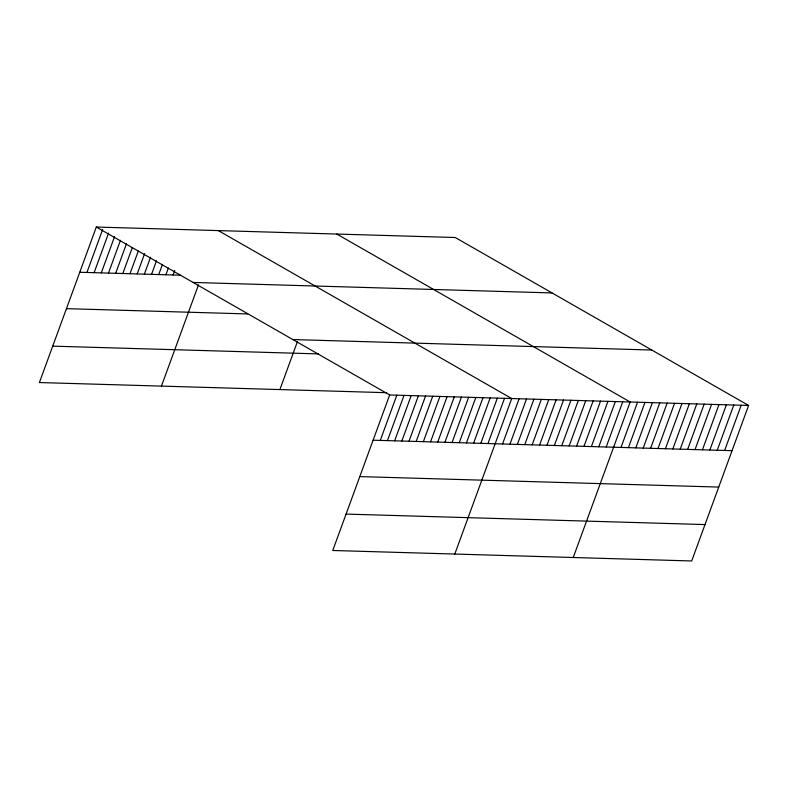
<?xml version="1.0" encoding="UTF-8"?>
<svg xmlns="http://www.w3.org/2000/svg" width="788" height="788" viewBox="0 0 788 788"><rect width="100%" height="100%" fill="white"/><g stroke="black" fill="none" stroke-linecap="round" stroke-linejoin="round"><path stroke-width="1.18" d="M748.6 405.456L389.656 394.975L332.753 550.487L691.687 560.967L748.6 405.456L455.247 237.513L96.313 227.033L39.4 382.544L386.711 392.69M86.936 272.461L102.657 229.505M94.117 272.668L108.596 233.1M101.297 272.875L114.536 236.705M108.478 273.091L120.475 240.301M115.659 273.298L126.415 243.906M122.829 273.505L132.345 247.511M130.01 273.722L138.284 251.106M137.191 273.929L144.637 253.578M144.371 274.135L150.577 257.184M151.552 274.342L156.517 260.779M158.733 274.559L162.456 264.384M165.904 274.766L168.386 267.979M173.084 274.973L174.739 270.451M161.441 386.11L198.468 284.911M279.888 389.567L297.401 341.716M380.289 440.403L396.837 395.182M387.469 440.61L404.017 395.389M394.65 440.817L411.198 395.606M401.831 441.034L418.379 395.812M409.002 441.241L425.55 396.019M416.182 441.447L432.73 396.236M423.363 441.664L439.911 396.443M430.543 441.871L447.091 396.65M437.724 442.078L454.272 396.856M444.905 442.295L461.453 397.073M452.076 442.501L468.624 397.28M459.256 442.708L475.804 397.487M466.437 442.915L482.985 397.704M473.618 443.132L490.166 397.91M480.798 443.339L497.346 398.117M487.969 443.546L504.517 398.324M454.794 554.053L511.698 398.541L218.345 230.598M502.557 443.969L519.105 398.758M509.954 444.186L526.502 398.974M517.361 444.402L533.909 399.191M524.769 444.619L541.317 399.408M532.166 444.836L548.714 399.614M539.573 445.053L556.121 399.831M546.97 445.269L563.519 400.048M554.378 445.486L570.926 400.265M561.775 445.703L578.323 400.481M569.182 445.919L585.73 400.698M576.589 446.136L593.137 400.915M583.987 446.353L600.535 401.131M591.394 446.569L607.942 401.348M598.791 446.786L615.339 401.565M606.199 447.003L622.747 401.781M573.24 557.51L630.154 401.998L336.801 234.056M621.003 447.436L637.551 402.215M628.41 447.653L644.958 402.432M635.808 447.87L652.356 402.648M643.215 448.086L659.763 402.865M650.622 448.293L667.17 403.082M658.019 448.51L674.567 403.298M665.427 448.727L681.975 403.515M672.824 448.943L689.372 403.732M680.231 449.16L696.779 403.949M687.629 449.377L704.176 404.155M695.036 449.593L711.584 404.372M702.443 449.81L718.991 404.589M709.84 450.027L726.388 404.805M717.247 450.244L733.795 405.022M724.645 450.46L741.193 405.239M79.765 272.254L180.265 275.189M193.119 282.449L552.053 292.939M66.438 308.65L247.708 313.939M292.85 339.549L651.794 350.039M52.717 346.149L318.588 353.911M373.108 440.196L732.052 450.677M359.791 476.592L718.735 487.073M346.07 514.091L705.014 524.572M96.313 227.033L389.656 394.975"/></g></svg>
